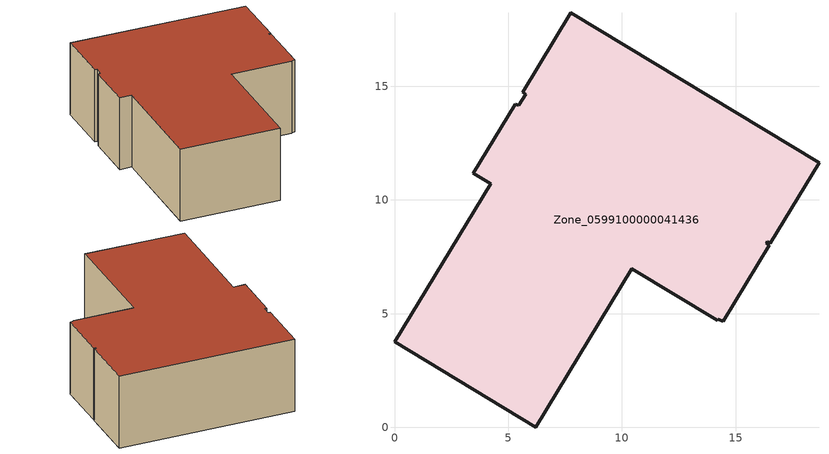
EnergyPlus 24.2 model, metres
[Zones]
Zone_0599100000041436
 floor ground (C_G): 5.3,14.2 5.46,14.16 5.78,14.65 5.63,14.74 7.74,18.23 18.66,11.63 16.52,8.08 16.39,8.16 16.34,8.09 16.48,8.01 14.46,4.66 14.21,4.75 14.18,4.7 10.42,6.97 6.21,0 0,3.76 4.22,10.71 3.47,11.17 z1.36
 wall outside (C_F): 4.22,10.71 0,3.76 6.21,0 10.42,6.97 14.18,4.7 14.21,4.75 14.46,4.66 16.48,8.01 16.34,8.09 16.39,8.16 16.52,8.08 18.66,11.63 7.74,18.23 5.63,14.74 5.78,14.65 5.46,14.16 5.3,14.2 3.47,11.17 4.22,10.71 z1.36:6.82
 roof outside (C_R): 5.3,14.2 3.47,11.17 4.22,10.71 0,3.76 6.21,0 10.42,6.97 14.18,4.7 14.21,4.75 14.46,4.66 16.48,8.01 16.34,8.09 16.39,8.16 16.52,8.08 18.66,11.63 7.74,18.23 5.63,14.74 5.78,14.65 5.46,14.16 z6.82
[BUILDING]
Pand.0599100000041436: North Axis=0; Terrain=City; Loads Convergence Tolerance Value=0.04; Temperature Convergence Tolerance Value=0.4; Solar Distribution=FullExterior; Maximum Number of Warmup Days=25; Minimum Number of Warmup Days=1
[Site:Location]
Rotterdam.The.Hague.AP_ZH_NLD Design_Conditions: Latitude=51.96; Longitude=4.45; Time Zone=1; Elevation=-4.5
[SITE:GROUNDTEMPERATURE:BUILDINGSURFACE]
18, 18, 18, 18, 18, 18, 18, 18, 18, 18, 18, 18
[MATERIAL] Thermal Absorptance=0.9; Solar Absorptance=0.7; Visible Absorptance=0.7
Name | Roughness | Thickness | Conductivity | Density | Specific Heat
G.D.1975-1991 | MediumSmooth | 0.15 | 0.288461 | 540 | 1210
F.D.1975-1991 | Rough | 0.3 | 0.230769 | 1920 | 840
R.D.1975-1991 | MediumRough | 0.2 | 0.153846 | 1500 | 1000
[CONSTRUCTION]
C_G: G.D.1975-1991
C_F: F.D.1975-1991
C_R: R.D.1975-1991
[ZONE]
Zone_0599100000041436: Type=1; Multiplier=1; Ceiling Height=Autocalculate; Volume=Autocalculate; Floor Area=autocalculate; Part of Total Floor Area=Yes
[ZONEINFILTRATION:DESIGNFLOWRATE]
Infil_Zone_0599100000041436: Zone or ZoneList or Space or SpaceList=Zone_0599100000041436; Schedule=AlwaysOn; Design Flow Rate Calculation Method=Flow/Area; Flow Rate per Floor Area=0.0042; Constant Term Coefficient=1; Temperature Term Coefficient=0; Velocity Term Coefficient=0; Velocity Squared Term Coefficient=0
[HVACTEMPLATE:ZONE:IDEALLOADSAIRSYSTEM]
Zone_0599100000041436: Maximum Heating Supply Air Temperature=50; Minimum Cooling Supply Air Temperature=13; Maximum Heating Supply Air Humidity Ratio=0.0156; Minimum Cooling Supply Air Humidity Ratio=0.0077; Heating Limit=NoLimit; Cooling Limit=NoLimit; Dehumidification Control Type=ConstantSensibleHeatRatio; Cooling Sensible Heat Ratio=0.7; Dehumidification Setpoint=60; Humidification Control Type=None; Humidification Setpoint=30; Outdoor Air Method=None; Outdoor Air Flow Rate per Person=0.00944; Outdoor Air Flow Rate per Zone Floor Area=0; Outdoor Air Flow Rate per Zone=0; Demand Controlled Ventilation Type=None; Outdoor Air Economizer Type=NoEconomizer; Heat Recovery Type=None; Sensible Heat Recovery Effectiveness=0.7; Latent Heat Recovery Effectiveness=0.65
[ZONECONTROL:THERMOSTAT]
ThermostatControl_Zone_0599100000041436: Zone or ZoneList=Zone_0599100000041436; Control Type Schedule=DualSetpointControlType; Control 1=Thermostat_Zone_0599100000041436; Temperature Difference Between Cutout And Setpoint=0
[THERMOSTATSETPOINT:DUALSETPOINT]
Thermostat_Zone_0599100000041436: Heating Setpoint Temperature Schedule=HeatingSetpoint_Zone_0599100000041436; Cooling Setpoint Temperature Schedule=CoolingSetpoint_Zone_0599100000041436
[SCHEDULE:COMPACT]
HeatingSetpoint_Zone_0599100000041436: Through: 12/31, For: AllDays, Until: 24:00, 21
CoolingSetpoint_Zone_0599100000041436: Through: 12/31, For: AllDays, Until: 24:00, 24
DualSetpointControlType: Through: 12/31, For: AllDays, Until: 24:00, 4
AlwaysOn: Through: 12/31, For: AllDays, Until: 24:00, 1
